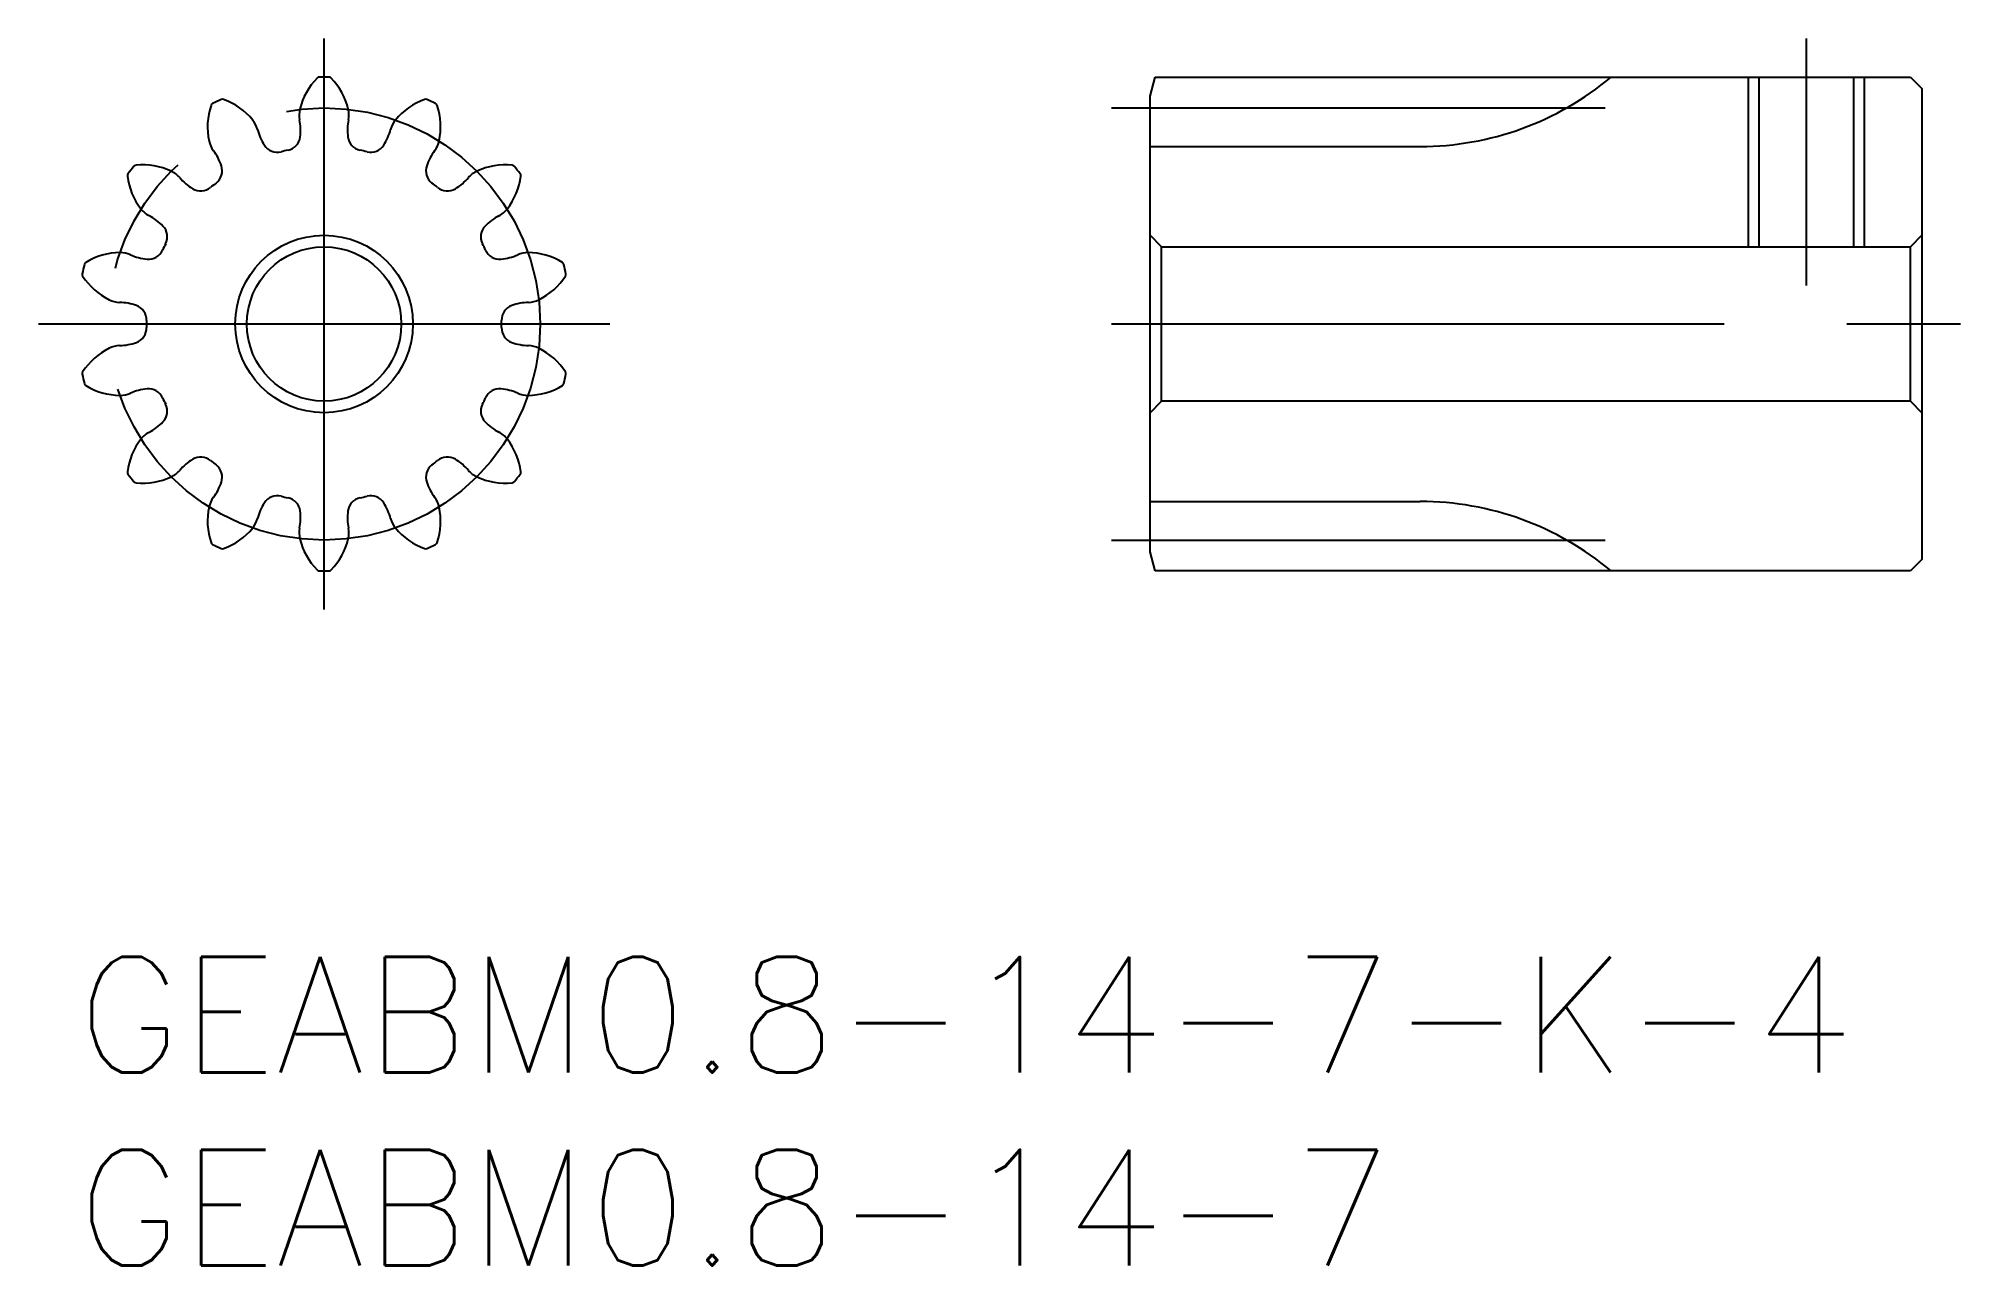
# Model space of a CAD drawing. Extents: x -1 to 48.8, y -8 to 23.8.
import ezdxf

# ---------------------------------------------------------------- set-up
doc = ezdxf.new("R2010")
doc.units = 0
doc.header["$LTSCALE"] = 0.5
doc.linetypes.add('CENTER', pattern=[50.8, 31.75, -6.35, 6.35, -6.35])
for name, color, linetype in [('MSM_CENTER', 1, 'CENTER'), ('MSM_CONTINUOUS', 7, 'CONTINUOUS'), ('MSM_NARROW', 5, 'CONTINUOUS'), ('MSM_PART_NUMBER', 7, 'CONTINUOUS')]:
    doc.layers.add(name, color=color, linetype=linetype)
doc.styles.get("Standard").update_dxf_attribs({"font": 'txt.shx', "height": 1, "bigfont": 'bigfont.shx'})

# ---------------------------------------------------------------- blocks, each defined once
blk = doc.blocks.new('*U3')
at = {"layer": 'MSM_PART_NUMBER'}
blk.add_text('GEABM0.8-14-7', height=3, dxfattribs=at).set_placement((0, -8))
blk = doc.blocks.new('*U4')
at = {"layer": 'MSM_PART_NUMBER'}
blk.add_text('GEABM0.8-14-7-K-4', height=3, dxfattribs=at).set_placement((0, -3))

msp = doc.modelspace()

# ---------------------------------------------------------------- linework, layer by layer
at = {"layer": 'MSM_CENTER'}
for p, q in [((6.4, 9), (6.4, 23.8)), ((44.8, 23.8), (44.8, 17.4)), ((26.8, 22), (39.595, 22)), ((-1, 16.4), (13.8, 16.4)), ((26.8, 16.4), (48.8, 16.4)), ((26.8, 10.8), (39.595, 10.8))]:
    msp.add_line(p, q, dxfattribs=at)
msp.add_circle((6.4, 16.4), 5.6, dxfattribs=at)
at = {"layer": 'MSM_CONTINUOUS'}
for p, q in [((27.8, 22.3), (27.934, 22.8)), ((27.934, 22.8), (47.5, 22.8)), ((43.57, 22.8), (43.57, 18.4)), ((46.029, 22.8), (46.029, 18.4)), ((47.5, 22.8), (47.8, 22.5)), ((47.8, 22.5), (47.8, 10.3)), ((27.8, 10.5), (27.8, 22.3)), ((27.8, 21), (34.8, 21)), ((28.1, 18.4), (27.8, 18.7)), ((47.8, 18.7), (47.5, 18.4)), ((28.1, 18.4), (47.5, 18.4)), ((28.1, 14.4), (28.1, 18.4)), ((47.5, 14.4), (47.5, 18.4)), ((27.8, 14.1), (28.1, 14.4)), ((47.5, 14.4), (28.1, 14.4)), ((47.5, 14.4), (47.8, 14.1)), ((27.8, 11.8), (34.8, 11.8)), ((27.934, 10), (27.8, 10.5)), ((47.5, 10), (27.934, 10)), ((47.8, 10.3), (47.5, 10))]:
    msp.add_line(p, q, dxfattribs=at)
for radius in [2.3, 2]:
    msp.add_circle((6.4, 16.4), radius, dxfattribs=at)
for centre, radius, start, end in [((7.474, 21.554), 1.75, 135.7806, 166.4286), ((6.277, 22.719), 0.08, 91.1125, 135.7806), ((6.4, 16.4), 6.4, 88.8875, 91.1125), ((6.523, 22.719), 0.08, 44.2194, 88.8875), ((5.326, 21.554), 1.75, 13.5714, 44.2194), ((34.8, 28.7), 7.7, 270, 309.9831), ((5.131, 21.51), 1.75, 161.4949, 192.1429), ((3.548, 22.04), 0.08, 116.8268, 161.4949), ((6.4, 16.4), 6.4, 114.6017, 116.8268), ((3.769, 22.146), 0.08, 69.9337, 114.6017), ((3.196, 20.578), 1.75, 39.2857, 69.9337), ((6.4, 21.813), 0.645, 166.4286, 191.0628), ((6.4, 21.813), 0.645, 348.9372, 13.5714), ((9.604, 20.578), 1.75, 110.0663, 140.7143), ((9.031, 22.146), 0.08, 65.3983, 110.0663), ((6.4, 16.4), 6.4, 63.1732, 65.3983), ((9.252, 22.04), 0.08, 18.5051, 63.1732), ((7.669, 21.51), 1.75, 347.8571, 18.5051), ((4.051, 21.277), 0.645, 14.6515, 39.2857), ((6.03, 21.795), 1.4, 194.6515, 212.901), ((4.393, 21.421), 1.4, 352.8133, 11.0628), ((8.407, 21.421), 1.4, 168.9372, 187.1867), ((6.77, 21.795), 1.4, 327.099, 345.3485), ((8.749, 21.277), 0.645, 140.7143, 165.3485), ((4.051, 21.277), 0.645, 192.1428, 216.7771), ((5.19, 21.251), 0.4, 212.901, 284.0034), ((5.385, 21.296), 0.4, 281.7109, 352.8133), ((7.415, 21.296), 0.4, 187.1867, 258.2891), ((7.61, 21.251), 0.4, 255.9966, 327.099), ((8.749, 21.277), 0.645, 323.2229, 347.8572), ((6.4, 16.4), 6.4, 140.316, 142.5411), ((1.536, 20.436), 0.08, 95.648, 140.316), ((1.701, 18.774), 1.75, 65, 95.648), ((2.413, 20.053), 1.4, 18.5276, 36.7771), ((3.361, 20.371), 0.4, 307.4252, 18.5276), ((6.4, 16.4), 4.6, 101.7109, 104.0034), ((6.4, 16.4), 4.6, 75.9966, 78.2891), ((9.439, 20.371), 0.4, 161.4724, 232.5748), ((10.387, 20.053), 1.4, 143.2229, 161.4724), ((11.099, 18.774), 1.75, 84.352, 115), ((11.264, 20.436), 0.08, 39.684, 84.3521), ((6.4, 16.4), 6.4, 37.4589, 39.684), ((1.383, 20.244), 0.08, 142.5411, 187.2092), ((3.04, 20.453), 1.75, 187.2092, 217.8571), ((2.168, 19.775), 0.645, 40.3658, 65), ((3.726, 21.1), 1.4, 220.3658, 238.6153), ((3.205, 20.246), 0.4, 238.6153, 309.7177), ((6.4, 16.4), 4.6, 127.4252, 129.7177), ((6.4, 16.4), 4.6, 50.2823, 52.5748), ((9.595, 20.246), 0.4, 230.2823, 301.3847), ((9.074, 21.1), 1.4, 301.3847, 319.6342), ((10.632, 19.775), 0.645, 115, 139.6342), ((9.76, 20.453), 1.75, 322.1429, 352.7908), ((11.417, 20.244), 0.08, 352.7908, 37.4589), ((2.168, 19.775), 0.645, 217.8571, 242.4914), ((1.223, 17.961), 1.4, 44.2418, 62.4914), ((1.939, 18.659), 0.4, 333.1394, 44.2419), ((10.861, 18.659), 0.4, 135.7582, 206.8606), ((11.577, 17.961), 1.4, 117.5086, 135.7582), ((10.632, 19.775), 0.645, 297.5086, 322.1429), ((6.4, 16.4), 4.6, 153.1394, 155.432), ((6.4, 16.4), 4.6, 24.568, 26.8606), ((6.4, 16.4), 6.4, 166.0303, 168.2554), ((0.267, 17.926), 0.08, 121.3622, 166.0303), ((1.136, 16.5), 1.75, 90.7143, 121.3622), ((1.122, 17.605), 0.645, 66.0801, 90.7143), ((1.951, 19.474), 1.4, 246.08, 264.3296), ((1.853, 18.479), 0.4, 264.3296, 335.432), ((10.947, 18.479), 0.4, 204.568, 275.6704), ((10.849, 19.474), 1.4, 275.6704, 293.92), ((11.678, 17.605), 0.645, 89.2857, 113.9199), ((11.664, 16.5), 1.75, 58.6378, 89.2857), ((12.533, 17.926), 0.08, 13.9697, 58.6378), ((6.4, 16.4), 6.4, 11.7446, 13.9697), ((0.212, 17.686), 0.08, 168.2554, 212.9235), ((1.614, 18.594), 1.75, 212.9235, 243.5714), ((11.186, 18.594), 1.75, 296.4286, 327.0765), ((12.588, 17.686), 0.08, 327.0765, 11.7446), ((1.122, 17.605), 0.645, 243.5714, 268.2057), ((1.058, 15.561), 1.4, 69.9561, 88.2057), ((11.742, 15.561), 1.4, 91.7943, 110.0439), ((11.678, 17.605), 0.645, 271.7943, 296.4286), ((1.401, 16.5), 0.4, 358.8537, 69.9561), ((6.4, 16.4), 4.6, 178.8537, 181.1463), ((11.399, 16.5), 0.4, 110.0439, 181.1463), ((6.4, 16.4), 4.6, 358.8537, 1.1463), ((1.401, 16.3), 0.4, 290.0439, 1.1463), ((11.399, 16.3), 0.4, 178.8537, 249.9561), ((1.614, 14.206), 1.75, 116.4286, 147.0765), ((1.122, 15.195), 0.645, 91.7943, 116.4286), ((1.058, 17.239), 1.4, 271.7943, 290.0439), ((11.742, 17.239), 1.4, 249.9561, 268.2057), ((11.678, 15.195), 0.645, 63.5714, 88.2057), ((11.186, 14.206), 1.75, 32.9235, 63.5714), ((0.212, 15.114), 0.08, 147.0765, 191.7446), ((6.4, 16.4), 6.4, 191.7446, 193.9697), ((6.4, 16.4), 6.4, 346.0303, 348.2554), ((12.588, 15.114), 0.08, 348.2554, 32.9235), ((0.267, 14.874), 0.08, 193.9697, 238.6378), ((1.136, 16.3), 1.75, 238.6378, 269.2857), ((1.122, 15.195), 0.645, 269.2857, 293.9199), ((1.951, 13.326), 1.4, 95.6704, 113.92), ((1.853, 14.321), 0.4, 24.568, 95.6704), ((6.4, 16.4), 4.6, 204.568, 206.8606), ((6.4, 16.4), 4.6, 333.1394, 335.432), ((10.947, 14.321), 0.4, 84.3296, 155.432), ((10.849, 13.326), 1.4, 66.08, 84.3296), ((11.678, 15.195), 0.645, 246.0801, 270.7143), ((11.664, 16.3), 1.75, 270.7143, 301.3622), ((12.533, 14.874), 0.08, 301.3622, 346.0303), ((1.939, 14.141), 0.4, 315.7582, 26.8606), ((10.861, 14.141), 0.4, 153.1394, 224.2419), ((2.168, 13.025), 0.645, 117.5086, 142.1429), ((1.223, 14.839), 1.4, 297.5086, 315.7582), ((11.577, 14.839), 1.4, 224.2418, 242.4914), ((10.632, 13.025), 0.645, 37.8571, 62.4914), ((3.04, 12.347), 1.75, 142.1429, 172.7908), ((3.205, 12.554), 0.4, 50.2823, 121.3847), ((9.595, 12.554), 0.4, 58.6153, 129.7177), ((9.76, 12.347), 1.75, 7.2092, 37.8571), ((1.383, 12.556), 0.08, 172.7908, 217.4589), ((6.4, 16.4), 6.4, 217.4589, 219.684), ((2.168, 13.025), 0.645, 295, 319.6342), ((3.726, 11.7), 1.4, 121.3847, 139.6342), ((6.4, 16.4), 4.6, 230.2823, 232.5748), ((3.361, 12.429), 0.4, 341.4724, 52.5748), ((9.439, 12.429), 0.4, 127.4252, 198.5276), ((6.4, 16.4), 4.6, 307.4252, 309.7177), ((9.074, 11.7), 1.4, 40.3658, 58.6153), ((10.632, 13.025), 0.645, 220.3658, 245), ((6.4, 16.4), 6.4, 320.316, 322.5411), ((11.417, 12.556), 0.08, 322.5411, 7.2092), ((1.536, 12.364), 0.08, 219.684, 264.3521), ((1.701, 14.026), 1.75, 264.352, 295), ((2.413, 12.747), 1.4, 323.2229, 341.4724), ((10.387, 12.747), 1.4, 198.5276, 216.7771), ((11.099, 14.026), 1.75, 245, 275.648), ((11.264, 12.364), 0.08, 275.648, 320.316), ((5.131, 11.29), 1.75, 167.8571, 198.5051), ((4.051, 11.523), 0.645, 143.2229, 167.8572), ((6.03, 11.005), 1.4, 147.099, 165.3485), ((5.19, 11.549), 0.4, 75.9966, 147.099), ((6.4, 16.4), 4.6, 255.9966, 258.2891), ((5.385, 11.504), 0.4, 7.1867, 78.2891), ((4.393, 11.379), 1.4, 348.9372, 7.1867), ((8.407, 11.379), 1.4, 172.8133, 191.0628), ((7.415, 11.504), 0.4, 101.7109, 172.8133), ((6.4, 16.4), 4.6, 281.7109, 284.0034), ((7.61, 11.549), 0.4, 32.901, 104.0034), ((6.77, 11.005), 1.4, 14.6515, 32.901), ((8.749, 11.523), 0.645, 12.1428, 36.7771), ((7.669, 11.29), 1.75, 341.4949, 12.1429), ((34.8, 4.1), 7.7, 50.0169, 90), ((3.196, 12.222), 1.75, 290.0663, 320.7143), ((4.051, 11.523), 0.645, 320.7143, 345.3485), ((6.4, 10.987), 0.645, 168.9372, 193.5714), ((6.4, 10.987), 0.645, 346.4286, 11.0628), ((8.749, 11.523), 0.645, 194.6515, 219.2857), ((9.604, 12.222), 1.75, 219.2857, 249.9337), ((3.548, 10.76), 0.08, 198.5051, 243.1732), ((6.4, 16.4), 6.4, 243.1732, 245.3983), ((3.769, 10.654), 0.08, 245.3983, 290.0663), ((7.474, 11.246), 1.75, 193.5714, 224.2194), ((5.326, 11.246), 1.75, 315.7806, 346.4286), ((9.031, 10.654), 0.08, 249.9337, 294.6017), ((6.4, 16.4), 6.4, 294.6017, 296.8268), ((9.252, 10.76), 0.08, 296.8268, 341.4949), ((6.277, 10.081), 0.08, 224.2194, 268.8875), ((6.4, 16.4), 6.4, 268.8875, 271.1125), ((6.523, 10.081), 0.08, 271.1125, 315.7806)]:
    msp.add_arc(centre, radius, start, end, dxfattribs=at)
at = {"layer": 'MSM_NARROW'}
for p, q in [((43.3, 22.8), (43.3, 18.4)), ((46.3, 22.8), (46.3, 18.4))]:
    msp.add_line(p, q, dxfattribs=at)

# ---------------------------------------------------------------- block references
at = {"layer": 'MSM_CONTINUOUS'}
for name in ['*U4', '*U3']:
    msp.add_blockref(name, (0, 0), dxfattribs=at)

doc.saveas('drawing.dxf')
